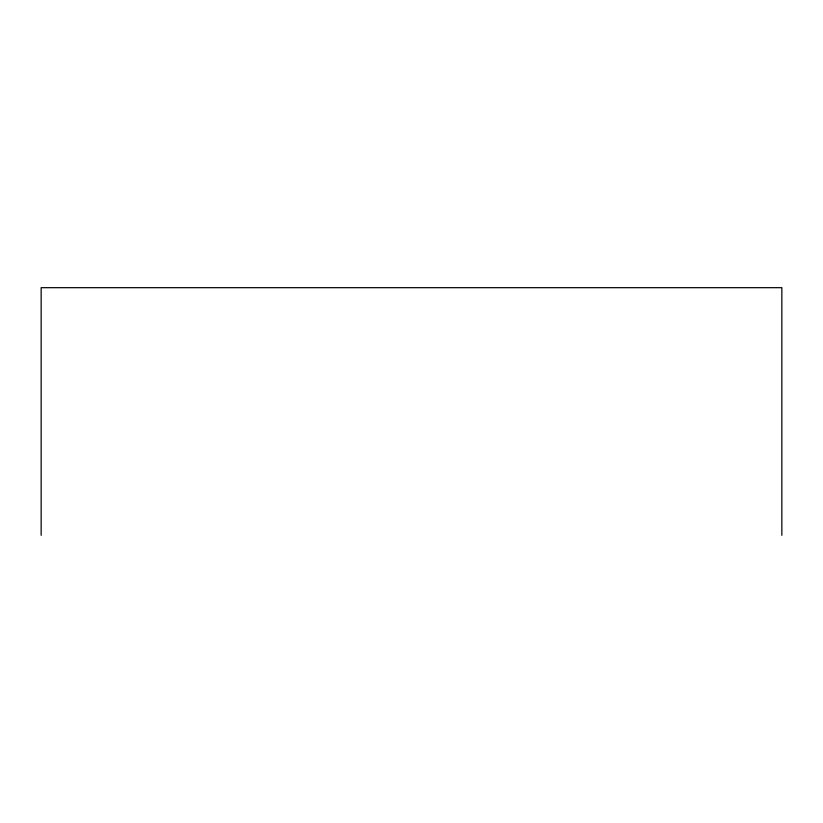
<?xml version="1.0" encoding="UTF-8"?>
<svg xmlns="http://www.w3.org/2000/svg" width="823" height="823" viewBox="0 0 823 823"><rect width="100%" height="100%" fill="white"/><g stroke="black" fill="none" stroke-linecap="round" stroke-linejoin="round"><path stroke-width="1.23" d="M781.85 535.32L781.85 287.68L41.15 287.68L41.15 535.32"/></g></svg>
